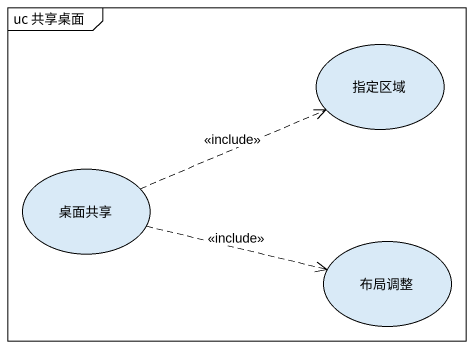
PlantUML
@startuml
mainframe uc 共享桌面
usecase 指定区域
usecase 桌面共享
usecase 布局调整
桌面共享 .right.> 指定区域 : <<include>>
桌面共享 .right.> 布局调整 : <<include>>
@enduml
